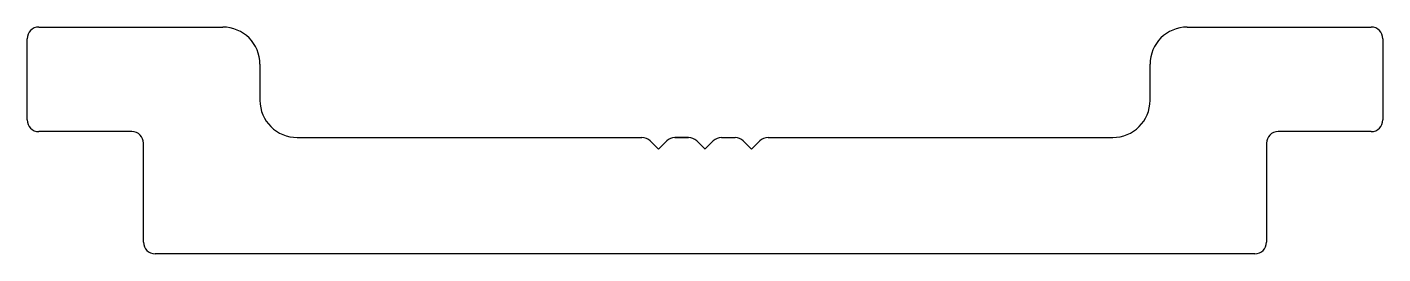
# Model space of a CAD drawing. Extents: x -14.6 to 14.6, y 0.4 to 5.3.
import ezdxf

# ---------------------------------------------------------------- set-up
doc = ezdxf.new("R2010")
doc.units = 0
doc.layers.add('1', color=7, linetype='CONTINUOUS')

msp = doc.modelspace()

# ---------------------------------------------------------------- linework, layer by layer
at = {"layer": '1', "color": 7, "linetype": 'CONTINUOUS'}
for p, q in [((-14.31, 5.297), (-10.36, 5.297)), ((10.356, 5.297), (14.306, 5.297)), ((-14.56, 3.301), (-14.56, 5.047)), ((14.556, 5.047), (14.556, 3.301)), ((-9.56, 4.497), (-9.56, 3.724)), ((9.556, 3.724), (9.556, 4.497)), ((-12.31, 3.051), (-14.31, 3.051)), ((-8.76, 2.924), (-1.355, 2.924)), ((-1.355, 2.924), (-1.355, 2.924)), ((-1.355, 2.924), (-1.355, 2.924)), ((-0.648, 2.924), (-0.356, 2.924)), ((-0.356, 2.924), (-0.648, 2.924)), ((-0.648, 2.924), (-0.356, 2.924)), ((-0.356, 2.924), (-0.648, 2.924)), ((-0.648, 2.924), (-0.356, 2.924)), ((0.352, 2.924), (0.644, 2.924)), ((1.351, 2.924), (1.351, 2.924)), ((1.351, 2.924), (8.756, 2.924)), ((14.306, 3.051), (12.306, 3.051)), ((-12.06, 0.674), (-12.06, 2.801)), ((-1.179, 2.85), (-1.008, 2.679)), ((-0.996, 2.679), (-0.825, 2.85)), ((-0.179, 2.85), (-0.008, 2.679)), ((0.004, 2.679), (0.175, 2.85)), ((0.821, 2.85), (0.992, 2.679)), ((1.004, 2.679), (1.175, 2.85)), ((12.056, 2.801), (12.056, 0.674)), ((11.806, 0.424), (-11.81, 0.424))]:
    msp.add_line(p, q, dxfattribs=at)
for centre, radius, start, end in [((-14.31, 5.047), 0.25, 90, 180), ((-10.36, 4.497), 0.8, 360, 90), ((10.356, 4.497), 0.8, 90, 180), ((14.306, 5.047), 0.25, 0, 90), ((-8.76, 3.724), 0.8, 180, 270), ((8.756, 3.724), 0.8, 270, 0), ((-14.31, 3.301), 0.25, 180, 270), ((14.306, 3.301), 0.25, 270, 0), ((-12.31, 2.801), 0.25, 0, 90), ((-1.355, 2.674), 0.25, 45, 90), ((-0.648, 2.674), 0.25, 90, 135), ((-0.356, 2.674), 0.25, 45, 90), ((0.352, 2.674), 0.25, 90, 135), ((0.644, 2.674), 0.25, 45, 90), ((1.351, 2.674), 0.25, 90, 135), ((12.306, 2.801), 0.25, 90, 180), ((-1.002, 2.685), 0.008, 225, 315), ((-0.002, 2.685), 0.008, 225, 315), ((0.998, 2.685), 0.008, 225, 315), ((-11.81, 0.674), 0.25, 180, 270), ((11.806, 0.674), 0.25, 270, 0)]:
    msp.add_arc(centre, radius, start, end, dxfattribs=at)

doc.saveas('drawing.dxf')
